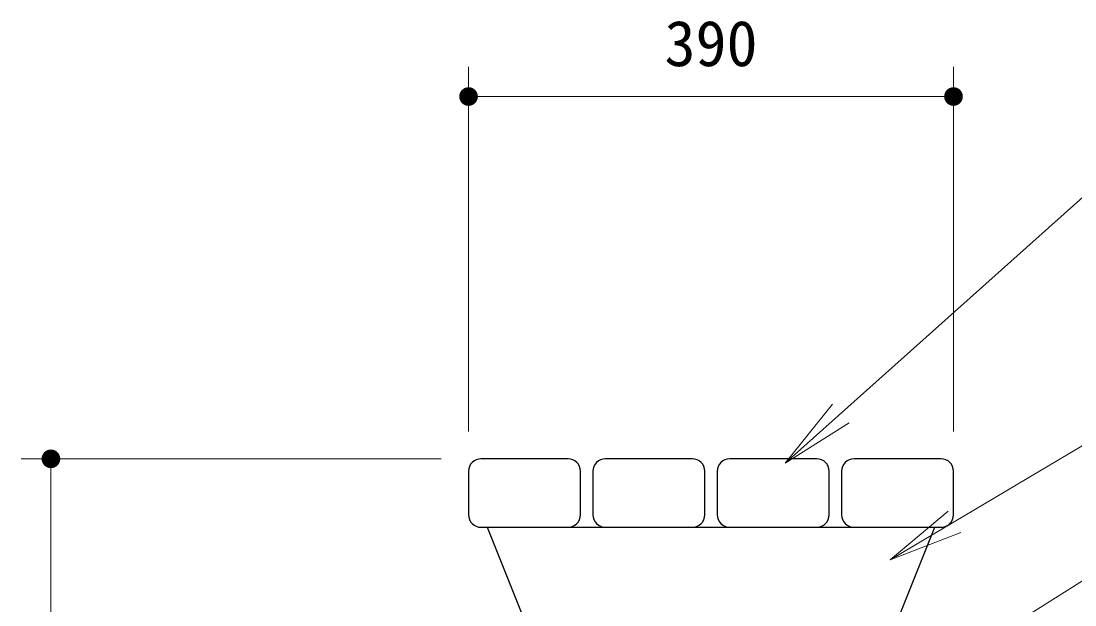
# Model space of a CAD drawing. Units: millimetres at full size, sheet at 1:20; details may follow other scales. Extents: x 0 to 8400, y 0 to 5940.
# Drawn here: x 4755 to 5602, y 2275 to 2745 of the extents above; entities that cross this region are included whole.
import ezdxf
from ezdxf.enums import TextEntityAlignment as Align

# ---------------------------------------------------------------- set-up
doc = ezdxf.new("R2010")
doc.units = ezdxf.units.MM
doc.header["$LTSCALE"] = 20
for name, color, linetype, lineweight in [('D-STR-DIM\u3000寸法線、寸法値', 7, 'Continuous', 13), ('D-STR-HTXT\u3000旗上げ', 7, 'Continuous', 13), ('D-STR\u3000構造物外形線', 1, 'Continuous', 25)]:
    doc.layers.add(name, color=color, linetype=linetype, lineweight=lineweight)
doc.styles.add('ＭＳ ゴシック', font='')
doc.styles.get('ＭＳ ゴシック').set_extended_font_data('MS Gothic')

# ---------------------------------------------------------------- blocks, each defined once
blk = doc.blocks.new('filled_dot')
at = {"color": 0, "linetype": 'Continuous', "lineweight": -2, "const_width": 1.25}
blk.add_lwpolyline([(-0.625, 0, 1), (0.625, 0, 1)], format="xyb", close=True, dxfattribs=at)
blk = doc.blocks.new('open_arrow')
at = {"color": 0, "linetype": 'Continuous', "lineweight": -2}
blk.add_lwpolyline([(7.5, 1.25), (0, 0), (7.5, -1.25)], dxfattribs=at)

msp = doc.modelspace()

# ---------------------------------------------------------------- linework, layer by layer
at = {"layer": 'D-STR-DIM\u3000寸法線、寸法値'}
for p, q in [((5114.61, 2414.82), (5114.61, 2707.98)), ((5504.61, 2414.82), (5504.61, 2707.98)), ((5114.61, 2683.98), (5504.61, 2683.98)), ((5092.61, 2392.82), (4754.77, 2392.82)), ((4778.77, 2392.82), (4778.77, 1992.82))]:
    msp.add_line(p, q, dxfattribs=at)
at = {"layer": 'D-STR-HTXT\u3000旗上げ'}
for points in [[(5369.31, 2389.26), (5724.66, 2706.88), (5732.66, 2706.88), (6638.56, 2706.88), (6185.61, 2706.88)], [(5453.77, 2311.52), (5708.39, 2462.74), (5716.39, 2462.74), (6094.44, 2462.74), (5905.41, 2462.74)], [(5321.92, 2114.37), (5677.27, 2338.05), (5685.27, 2338.05), (6295.67, 2338.05), (5990.47, 2338.05)]]:
    msp.add_lwpolyline(points, dxfattribs=at)
at = {"layer": 'D-STR\u3000構造物外形線'}
for p, q in [((5194.61, 2392.82), (5124.61, 2392.82)), ((5294.61, 2392.82), (5224.61, 2392.82)), ((5394.61, 2392.82), (5324.61, 2392.82)), ((5494.61, 2392.82), (5424.61, 2392.82)), ((5114.61, 2382.82), (5114.61, 2347.82)), ((5204.61, 2347.82), (5204.61, 2382.82)), ((5214.61, 2382.82), (5214.61, 2347.82)), ((5304.61, 2347.82), (5304.61, 2382.82)), ((5314.61, 2382.82), (5314.61, 2347.82)), ((5404.61, 2347.82), (5404.61, 2382.82)), ((5414.61, 2382.82), (5414.61, 2347.82)), ((5504.61, 2347.82), (5504.61, 2382.82)), ((5124.61, 2337.82), (5494.61, 2337.82))]:
    msp.add_line(p, q, dxfattribs=at)
msp.add_lwpolyline([(5129.61, 2337.82), (5159.61, 2262.82), (5459.61, 2262.82), (5489.61, 2337.82)], dxfattribs=at)
for centre, start, end in [((5124.61, 2382.82), 90, 180), ((5194.61, 2382.82), 0, 90), ((5224.61, 2382.82), 90, 180), ((5294.61, 2382.82), 0, 90), ((5324.61, 2382.82), 90, 180), ((5394.61, 2382.82), 0, 90), ((5424.61, 2382.82), 90, 180), ((5494.61, 2382.82), 0, 90), ((5124.61, 2347.82), 180, 270), ((5194.61, 2347.82), 270, 0), ((5224.61, 2347.82), 180, 270), ((5294.61, 2347.82), 270, 0), ((5324.61, 2347.82), 180, 270), ((5394.61, 2347.82), 270, 0), ((5424.61, 2347.82), 180, 270), ((5494.61, 2347.82), 270, 0)]:
    msp.add_arc(centre, 10, start, end, dxfattribs=at)

# ---------------------------------------------------------------- block references
at = {"layer": 'D-STR-DIM\u3000寸法線、寸法値', "xscale": 6, "yscale": 6}
msp.add_blockref('filled_dot', (5114.61, 2683.98), dxfattribs=at)
for p, rotation in [((5504.61, 2683.98), 180), ((4778.77, 2392.82), 270)]:
    msp.add_blockref('filled_dot', p, dxfattribs=dict(at, rotation=rotation))
at = {"layer": 'D-STR-HTXT\u3000旗上げ', "xscale": 8, "yscale": 8}
for p, rotation in [((5369.31, 2389.26), 41.8), ((5453.77, 2311.52), 30.7)]:
    msp.add_blockref('open_arrow', p, dxfattribs=dict(at, rotation=rotation))

# ---------------------------------------------------------------- texts
at = {"layer": 'D-STR-DIM\u3000寸法線、寸法値', "style": 'ＭＳ ゴシック'}
msp.add_text('390', height=36.66, dxfattribs=at).set_placement((5309.61, 2726.74), align=Align.MIDDLE_CENTER)

doc.saveas('drawing.dxf')
